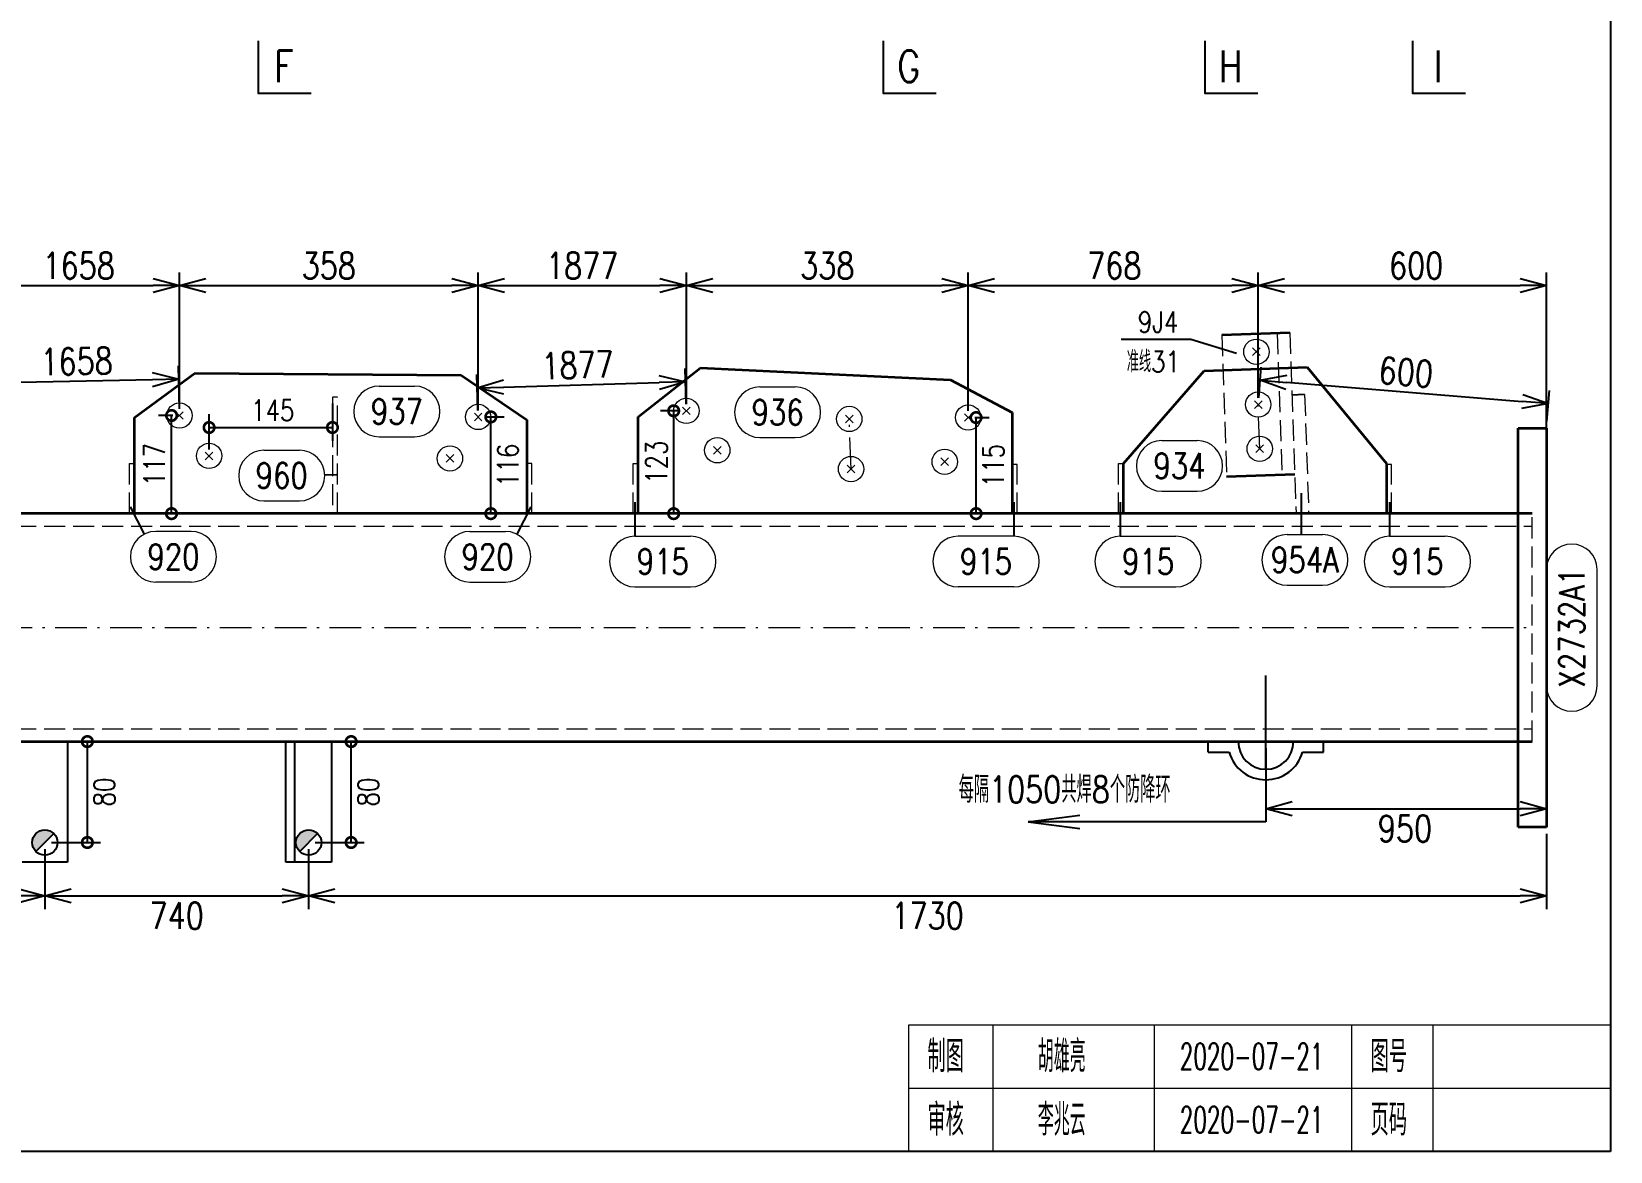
# Model space of a CAD drawing. Extents: x 1310 to 15542, y -76 to 8381.
# Drawn here: x 2297.8 to 2447.4, y 183.9 to 290 of the extents above; entities that cross this region are included whole.
import ezdxf
from ezdxf.enums import TextEntityAlignment as Align

# ---------------------------------------------------------------- set-up
doc = ezdxf.new("R2010")
doc.units = 0
doc.header["$MEASUREMENT"] = 0
doc.linetypes.add('一点画线', pattern=[5.2, 3, -1, 0.2, -1])
doc.linetypes.add('虚线', pattern=[2.75, 2, -0.75])
doc.layers.get('0').update_dxf_attribs({"linetype": 'CONTINUOUS', "lineweight": 25})
doc.layers.get('Defpoints').update_dxf_attribs({"linetype": 'CONTINUOUS'})
doc.layers.add('4', color=7, linetype='CONTINUOUS', lineweight=25)
doc.layers.add('5', color=7, linetype='CONTINUOUS', lineweight=25)
doc.styles.add('DimFont', font='simplex.shx', dxfattribs={"width": 0.8, "bigfont": 'gbhzfs.shx'})
doc.styles.get("Standard").update_dxf_attribs({"font": 'simplex.shx', "width": 0.7, "height": 3, "bigfont": 'gbhzfs.shx'})
doc.dimstyles.new('DHDxfDimStyleOpen30', dxfattribs={"dimtxt": 2.5, "dimasz": 2.5, "dimexe": 1.25, "dimexo": 0.625, "dimtad": 2, "dimtxsty": 'DimFont', "dimblk": 'OPEN30', "dimblk1": 'OPEN30', "dimblk2": 'OPEN30', "dimcen": 2.5, "dimadec": 0, "dimazin": 0, "dimtfac": 1, "dimtmove": 0, "dimatfit": 3, "dimfxl": 0, "dimarcsym": 0})

# ---------------------------------------------------------------- blocks, each defined once
blk = doc.blocks.new('板孔21.5')
at = {"layer": '5', "color": 7, "linetype": 'Continuous', "lineweight": 13}
for p, q in [((-0.3, -0.3), (0.3, 0.3)), ((0.3, -0.3), (-0.3, 0.3))]:
    blk.add_line(p, q, dxfattribs=at)
blk.add_circle((0, 0), 1, dxfattribs=at)
blk = doc.blocks.new('_DotSmall')
at = {"color": 0, "linetype": 'ByBlock', "const_width": 0.5}
blk.add_lwpolyline([(-0.0625, 0, 1), (0.0625, 0, 1)], format="xyb", close=True, dxfattribs=at)
blk = doc.blocks.new('*D555')
at = {"layer": '5', "color": 6, "linetype": 'Continuous', "lineweight": -2}
for p, q in [((2311.17, 253.59), (2309.8, 253.59)), ((2311.05, 244.29), (2311.05, 253.59)), ((2311.17, 244.29), (2309.8, 244.29))]:
    blk.add_line(p, q, dxfattribs=at)
at = {"layer": 'Defpoints', "color": 0, "linetype": 'Continuous'}
for p in [(2311.05, 253.59), (2311.8, 253.59), (2311.8, 244.29)]:
    blk.add_point(p, dxfattribs=at)
at = {"layer": '5', "color": 6, "linetype": 'Continuous', "lineweight": -2, "xscale": 2, "yscale": 2, "zscale": 2}
for p, rotation in [((2311.05, 253.59), 90), ((2311.05, 244.29), 270)]:
    blk.add_blockref('_DotSmall', p, dxfattribs=dict(at, rotation=rotation))
at = {"layer": '5', "color": 6, "linetype": 'Continuous', "lineweight": 18, "insert": (2309.42, 248.94), "char_height": 2, "attachment_point": 5, "rotation": 90, "line_spacing_factor": 0.6, "style": 'DimFont'}
blk.add_mtext('117', dxfattribs=at)
blk = doc.blocks.new('*D556')
at = {"layer": '5', "color": 6, "linetype": 'Continuous', "lineweight": -2}
for p, q in [((2340.73, 253.45), (2342.56, 253.45)), ((2341.31, 244.29), (2341.31, 253.45)), ((2340.73, 244.29), (2342.56, 244.29))]:
    blk.add_line(p, q, dxfattribs=at)
at = {"layer": 'Defpoints', "color": 0, "linetype": 'Continuous'}
for p in [(2340.11, 253.45), (2341.31, 253.45), (2340.11, 244.29)]:
    blk.add_point(p, dxfattribs=at)
at = {"layer": '5', "color": 6, "linetype": 'Continuous', "lineweight": -2, "xscale": 2, "yscale": 2, "zscale": 2}
for p, rotation in [((2341.31, 253.45), 90), ((2341.31, 244.29), 270)]:
    blk.add_blockref('_DotSmall', p, dxfattribs=dict(at, rotation=rotation))
at = {"layer": '5', "color": 6, "linetype": 'Continuous', "lineweight": 18, "insert": (2342.93, 248.87), "char_height": 2, "attachment_point": 5, "rotation": 90, "line_spacing_factor": 0.6, "style": 'DimFont'}
blk.add_mtext('116', dxfattribs=at)
blk = doc.blocks.new('*D557')
at = {"layer": '5', "color": 6, "linetype": 'Continuous', "lineweight": -2}
for p, q in [((2359.21, 254.03), (2357.39, 254.03)), ((2358.64, 244.29), (2358.64, 254.03)), ((2359.21, 244.29), (2357.39, 244.29))]:
    blk.add_line(p, q, dxfattribs=at)
at = {"layer": 'Defpoints', "color": 0, "linetype": 'Continuous'}
for p in [(2358.64, 254.03), (2359.84, 254.03), (2359.84, 244.29)]:
    blk.add_point(p, dxfattribs=at)
at = {"layer": '5', "color": 6, "linetype": 'Continuous', "lineweight": -2, "xscale": 2, "yscale": 2, "zscale": 2}
for p, rotation in [((2358.64, 254.03), 90), ((2358.64, 244.29), 270)]:
    blk.add_blockref('_DotSmall', p, dxfattribs=dict(at, rotation=rotation))
at = {"layer": '5', "color": 6, "linetype": 'Continuous', "lineweight": 18, "insert": (2357.01, 249.16), "char_height": 2, "attachment_point": 5, "rotation": 90, "line_spacing_factor": 0.6, "style": 'DimFont'}
blk.add_mtext('123', dxfattribs=at)
blk = doc.blocks.new('*D558')
at = {"layer": '5', "color": 6, "linetype": 'Continuous', "lineweight": -2}
for p, q in [((2387.18, 253.39), (2388.55, 253.39)), ((2387.3, 244.29), (2387.3, 253.39)), ((2387.18, 244.29), (2388.55, 244.29))]:
    blk.add_line(p, q, dxfattribs=at)
at = {"layer": 'Defpoints', "color": 0, "linetype": 'Continuous'}
for p in [(2386.55, 253.39), (2387.3, 253.39), (2386.55, 244.29)]:
    blk.add_point(p, dxfattribs=at)
at = {"layer": '5', "color": 6, "linetype": 'Continuous', "lineweight": -2, "xscale": 2, "yscale": 2, "zscale": 2}
for p, rotation in [((2387.3, 253.39), 90), ((2387.3, 244.29), 270)]:
    blk.add_blockref('_DotSmall', p, dxfattribs=dict(at, rotation=rotation))
at = {"layer": '5', "color": 6, "linetype": 'Continuous', "lineweight": 18, "insert": (2388.93, 248.84), "char_height": 2, "attachment_point": 5, "rotation": 90, "line_spacing_factor": 0.6, "style": 'DimFont'}
blk.add_mtext('115', dxfattribs=at)
blk = doc.blocks.new('_OPEN30')
at = {"color": 0, "linetype": 'ByBlock', "lineweight": -2}
for p, q in [((-1, 0.268), (0, 0)), ((0, 0), (-1, -0.268)), ((0, 0), (-1, 0))]:
    blk.add_line(p, q, dxfattribs=at)
blk = doc.blocks.new('*D560')
at = {"layer": '5', "color": 96, "linetype": 'Continuous', "lineweight": -2}
for p, q in [((2292.68, 253.84), (2292.6, 257.91)), ((2311.79, 254.21), (2311.71, 258.28)), ((2295.13, 256.71), (2309.23, 256.99))]:
    blk.add_line(p, q, dxfattribs=at)
at = {"layer": 'Defpoints', "color": 0, "linetype": 'Continuous'}
for p in [(2311.73, 257.03), (2292.7, 253.21), (2311.8, 253.59)]:
    blk.add_point(p, dxfattribs=at)
at = {"layer": '5', "color": 96, "linetype": 'Continuous', "lineweight": -2, "xscale": 2.5, "yscale": 2.5, "zscale": 2.5}
for p, rotation in [((2292.63, 256.66), 181.124937257589), ((2311.73, 257.03), 1.124937257589026)]:
    blk.add_blockref('_OPEN30', p, dxfattribs=dict(at, rotation=rotation))
at = {"layer": '5', "color": 96, "linetype": 'Continuous', "lineweight": 18, "insert": (2302.05, 258.72), "char_height": 2.5, "attachment_point": 5, "rotation": 1.1249, "line_spacing_factor": 0.6, "style": 'DimFont'}
blk.add_mtext('1658', dxfattribs=at)
blk = doc.blocks.new('*D561')
at = {"layer": '5', "color": 96, "linetype": 'Continuous', "lineweight": -2}
for p, q in [((2340.09, 254.07), (2339.99, 257.46)), ((2359.82, 254.65), (2359.72, 258.04)), ((2342.52, 256.28), (2357.26, 256.71))]:
    blk.add_line(p, q, dxfattribs=at)
at = {"layer": 'Defpoints', "color": 0, "linetype": 'Continuous'}
for p in [(2359.76, 256.79), (2340.11, 253.45), (2359.84, 254.03)]:
    blk.add_point(p, dxfattribs=at)
at = {"layer": '5', "color": 96, "linetype": 'Continuous', "lineweight": -2, "xscale": 2.5, "yscale": 2.5, "zscale": 2.5}
for p, rotation in [((2359.76, 256.79), 1.684796133430877), ((2340.03, 256.21), 181.6847961334309)]:
    blk.add_blockref('_OPEN30', p, dxfattribs=dict(at, rotation=rotation))
at = {"layer": '5', "color": 96, "linetype": 'Continuous', "lineweight": 18, "insert": (2349.53, 258.36), "char_height": 2.5, "attachment_point": 5, "rotation": 1.6848, "line_spacing_factor": 0.6, "style": 'DimFont'}
blk.add_mtext('1877', dxfattribs=at)
blk = doc.blocks.new('*D566')
at = {"layer": '5', "color": 7, "linetype": 'Continuous', "lineweight": -2}
for p, q in [((2292.7, 253.84), (2292.7, 267.15)), ((2311.8, 254.21), (2311.8, 267.15)), ((2295.2, 265.9), (2309.3, 265.9))]:
    blk.add_line(p, q, dxfattribs=at)
at = {"layer": 'Defpoints', "color": 0, "linetype": 'Continuous'}
for p in [(2311.8, 265.9), (2292.7, 253.21), (2311.8, 253.59)]:
    blk.add_point(p, dxfattribs=at)
at = {"layer": '5', "color": 7, "linetype": 'Continuous', "lineweight": -2, "xscale": 2.5, "yscale": 2.5, "zscale": 2.5, "rotation": 180}
blk.add_blockref('_OPEN30', (2292.7, 265.9), dxfattribs=at)
at = {"layer": '5', "color": 7, "linetype": 'Continuous', "lineweight": -2, "xscale": 2.5, "yscale": 2.5, "zscale": 2.5}
blk.add_blockref('_OPEN30', (2311.8, 265.9), dxfattribs=at)
at = {"layer": '5', "color": 7, "linetype": 'Continuous', "lineweight": 18, "insert": (2302.25, 267.78), "char_height": 2.5, "attachment_point": 5, "line_spacing_factor": 0.6, "style": 'DimFont'}
blk.add_mtext('1658', dxfattribs=at)
blk = doc.blocks.new('*D567')
at = {"layer": '5', "color": 7, "linetype": 'Continuous', "lineweight": -2}
for p, q in [((2311.8, 254.21), (2311.8, 267.15)), ((2340.11, 254.07), (2340.11, 267.15)), ((2314.3, 265.9), (2337.61, 265.9))]:
    blk.add_line(p, q, dxfattribs=at)
at = {"layer": 'Defpoints', "color": 0, "linetype": 'Continuous'}
for p in [(2340.11, 265.9), (2311.8, 253.59), (2340.11, 253.45)]:
    blk.add_point(p, dxfattribs=at)
at = {"layer": '5', "color": 7, "linetype": 'Continuous', "lineweight": -2, "xscale": 2.5, "yscale": 2.5, "zscale": 2.5, "rotation": 180}
blk.add_blockref('_OPEN30', (2311.8, 265.9), dxfattribs=at)
at = {"layer": '5', "color": 7, "linetype": 'Continuous', "lineweight": -2, "xscale": 2.5, "yscale": 2.5, "zscale": 2.5}
blk.add_blockref('_OPEN30', (2340.11, 265.9), dxfattribs=at)
at = {"layer": '5', "color": 7, "linetype": 'Continuous', "lineweight": 18, "insert": (2325.95, 267.78), "char_height": 2.5, "attachment_point": 5, "line_spacing_factor": 0.6, "style": 'DimFont'}
blk.add_mtext('358', dxfattribs=at)
blk = doc.blocks.new('*D568')
at = {"layer": '5', "color": 7, "linetype": 'Continuous', "lineweight": -2}
for p, q in [((2340.11, 254.07), (2340.11, 267.15)), ((2359.84, 254.65), (2359.84, 267.15)), ((2342.61, 265.9), (2357.34, 265.9))]:
    blk.add_line(p, q, dxfattribs=at)
at = {"layer": 'Defpoints', "color": 0, "linetype": 'Continuous'}
for p in [(2359.84, 265.9), (2340.11, 253.45), (2359.84, 254.03)]:
    blk.add_point(p, dxfattribs=at)
at = {"layer": '5', "color": 7, "linetype": 'Continuous', "lineweight": -2, "xscale": 2.5, "yscale": 2.5, "zscale": 2.5, "rotation": 180}
blk.add_blockref('_OPEN30', (2340.11, 265.9), dxfattribs=at)
at = {"layer": '5', "color": 7, "linetype": 'Continuous', "lineweight": -2, "xscale": 2.5, "yscale": 2.5, "zscale": 2.5}
blk.add_blockref('_OPEN30', (2359.84, 265.9), dxfattribs=at)
at = {"layer": '5', "color": 7, "linetype": 'Continuous', "lineweight": 18, "insert": (2349.97, 267.78), "char_height": 2.5, "attachment_point": 5, "line_spacing_factor": 0.6, "style": 'DimFont'}
blk.add_mtext('1877', dxfattribs=at)
blk = doc.blocks.new('*D569')
at = {"layer": '5', "color": 7, "linetype": 'Continuous', "lineweight": -2}
for p, q in [((2359.84, 254.65), (2359.84, 267.15)), ((2386.55, 254.02), (2386.55, 267.15)), ((2362.34, 265.9), (2384.05, 265.9))]:
    blk.add_line(p, q, dxfattribs=at)
at = {"layer": 'Defpoints', "color": 0, "linetype": 'Continuous'}
for p in [(2386.55, 265.9), (2359.84, 254.03), (2386.55, 253.39)]:
    blk.add_point(p, dxfattribs=at)
at = {"layer": '5', "color": 7, "linetype": 'Continuous', "lineweight": -2, "xscale": 2.5, "yscale": 2.5, "zscale": 2.5, "rotation": 180}
blk.add_blockref('_OPEN30', (2359.84, 265.9), dxfattribs=at)
at = {"layer": '5', "color": 7, "linetype": 'Continuous', "lineweight": -2, "xscale": 2.5, "yscale": 2.5, "zscale": 2.5}
blk.add_blockref('_OPEN30', (2386.55, 265.9), dxfattribs=at)
at = {"layer": '5', "color": 7, "linetype": 'Continuous', "lineweight": 18, "insert": (2373.2, 267.78), "char_height": 2.5, "attachment_point": 5, "line_spacing_factor": 0.6, "style": 'DimFont'}
blk.add_mtext('338', dxfattribs=at)
blk = doc.blocks.new('*D570')
at = {"layer": '5', "color": 7, "linetype": 'Continuous', "lineweight": -2}
for p, q in [((2386.55, 254.02), (2386.55, 267.15)), ((2414.04, 255.25), (2414.04, 267.15)), ((2389.05, 265.9), (2411.54, 265.9))]:
    blk.add_line(p, q, dxfattribs=at)
at = {"layer": 'Defpoints', "color": 0, "linetype": 'Continuous'}
for p in [(2414.04, 265.9), (2414.04, 254.63), (2386.55, 253.39)]:
    blk.add_point(p, dxfattribs=at)
at = {"layer": '5', "color": 7, "linetype": 'Continuous', "lineweight": -2, "xscale": 2.5, "yscale": 2.5, "zscale": 2.5, "rotation": 180}
blk.add_blockref('_OPEN30', (2386.55, 265.9), dxfattribs=at)
at = {"layer": '5', "color": 7, "linetype": 'Continuous', "lineweight": -2, "xscale": 2.5, "yscale": 2.5, "zscale": 2.5}
blk.add_blockref('_OPEN30', (2414.04, 265.9), dxfattribs=at)
at = {"layer": '5', "color": 7, "linetype": 'Continuous', "lineweight": 18, "insert": (2400.4, 267.78), "char_height": 2.5, "attachment_point": 5, "line_spacing_factor": 0.6, "style": 'DimFont'}
blk.add_mtext('768', dxfattribs=at)
blk = doc.blocks.new('*D571')
at = {"layer": '5', "color": 7, "linetype": 'Continuous', "lineweight": -2}
for p, q in [((2414.04, 255.25), (2414.04, 267.15)), ((2441.36, 234.11), (2441.36, 267.15)), ((2416.54, 265.9), (2438.86, 265.9))]:
    blk.add_line(p, q, dxfattribs=at)
at = {"layer": 'Defpoints', "color": 0, "linetype": 'Continuous'}
for p in [(2441.36, 265.9), (2414.04, 254.63), (2441.36, 233.49)]:
    blk.add_point(p, dxfattribs=at)
at = {"layer": '5', "color": 7, "linetype": 'Continuous', "lineweight": -2, "xscale": 2.5, "yscale": 2.5, "zscale": 2.5, "rotation": 180}
blk.add_blockref('_OPEN30', (2414.04, 265.9), dxfattribs=at)
at = {"layer": '5', "color": 7, "linetype": 'Continuous', "lineweight": -2, "xscale": 2.5, "yscale": 2.5, "zscale": 2.5}
blk.add_blockref('_OPEN30', (2441.36, 265.9), dxfattribs=at)
at = {"layer": '5', "color": 7, "linetype": 'Continuous', "lineweight": 18, "insert": (2429.01, 267.78), "char_height": 2.5, "attachment_point": 5, "line_spacing_factor": 0.6, "style": 'DimFont'}
blk.add_mtext('600', dxfattribs=at)
blk = doc.blocks.new('*D573')
at = {"layer": '5', "color": 6, "linetype": 'Continuous', "lineweight": -2}
for p, q in [((2326.3, 254.71), (2326.3, 251.2)), ((2314.61, 250.38), (2314.61, 253.7)), ((2314.61, 252.45), (2326.3, 252.45))]:
    blk.add_line(p, q, dxfattribs=at)
at = {"layer": 'Defpoints', "color": 0, "linetype": 'Continuous'}
for p in [(2326.3, 255.34), (2326.3, 252.45), (2314.61, 249.76)]:
    blk.add_point(p, dxfattribs=at)
at = {"layer": '5', "color": 6, "linetype": 'Continuous', "lineweight": -2, "xscale": 2, "yscale": 2, "zscale": 2, "rotation": 180}
blk.add_blockref('_DotSmall', (2314.61, 252.45), dxfattribs=at)
at = {"layer": '5', "color": 6, "linetype": 'Continuous', "lineweight": -2, "xscale": 2, "yscale": 2, "zscale": 2}
blk.add_blockref('_DotSmall', (2326.3, 252.45), dxfattribs=at)
at = {"layer": '5', "color": 6, "linetype": 'Continuous', "lineweight": 18, "insert": (2320.64, 254.07), "char_height": 2, "attachment_point": 5, "line_spacing_factor": 0.6, "style": 'DimFont'}
blk.add_mtext('145', dxfattribs=at)
blk = doc.blocks.new('*D586')
at = {"color": 0, "linetype": 'Continuous', "lineweight": -2}
for p, q in [((2414.09, 255.25), (2414.33, 258.18)), ((2416.72, 256.73), (2439.06, 254.91)), ((2441.41, 253.02), (2441.65, 255.95))]:
    blk.add_line(p, q, dxfattribs=at)
at = {"layer": 'Defpoints', "color": 0, "linetype": 'Continuous'}
for p in [(2414.04, 254.63), (2441.55, 254.71), (2441.36, 252.4)]:
    blk.add_point(p, dxfattribs=at)
at = {"color": 0, "linetype": 'Continuous', "lineweight": -2, "xscale": 2.5, "yscale": 2.5, "zscale": 2.5}
for p, rotation in [((2414.23, 256.93), 175.3422225729016), ((2441.55, 254.71), 355.3422225729016)]:
    blk.add_blockref('_OPEN30', p, dxfattribs=dict(at, rotation=rotation))
at = {"color": 0, "linetype": 'Continuous', "insert": (2428.04, 257.69), "char_height": 2.5, "attachment_point": 5, "rotation": 355.3422, "style": 'DimFont'}
blk.add_mtext('600', dxfattribs=at)
blk = doc.blocks.new('*D613')
at = {"color": 7, "linetype": 'Continuous', "lineweight": -2}
for p, q in [((2414.76, 222.06), (2414.76, 215.08)), ((2441.36, 215.21), (2441.36, 217.58)), ((2417.26, 216.33), (2438.86, 216.33))]:
    blk.add_line(p, q, dxfattribs=at)
at = {"layer": 'Defpoints', "color": 0, "linetype": 'Continuous'}
for p in [(2414.76, 222.69), (2441.36, 216.33), (2441.36, 214.58)]:
    blk.add_point(p, dxfattribs=at)
at = {"color": 7, "linetype": 'Continuous', "lineweight": -2, "xscale": 2.5, "yscale": 2.5, "zscale": 2.5, "rotation": 180}
blk.add_blockref('_OPEN30', (2414.76, 216.33), dxfattribs=at)
at = {"color": 7, "linetype": 'Continuous', "lineweight": -2, "xscale": 2.5, "yscale": 2.5, "zscale": 2.5}
blk.add_blockref('_OPEN30', (2441.36, 216.33), dxfattribs=at)
at = {"color": 7, "linetype": 'Continuous', "lineweight": 18, "insert": (2427.95, 214.45), "char_height": 2.5, "attachment_point": 5, "style": 'DimFont'}
blk.add_mtext('950', dxfattribs=at)
blk = doc.blocks.new('*D619')
at = {"color": 0, "linetype": 'Continuous', "lineweight": -2}
for p, q in [((2274.04, 212.5), (2274.04, 206.82)), ((2299.04, 212.5), (2299.04, 206.82)), ((2276.54, 208.07), (2296.54, 208.07))]:
    blk.add_line(p, q, dxfattribs=at)
at = {"layer": 'Defpoints', "color": 0, "linetype": 'Continuous'}
for p in [(2274.04, 213.13), (2299.04, 213.13), (2299.04, 208.07)]:
    blk.add_point(p, dxfattribs=at)
at = {"color": 0, "linetype": 'Continuous', "lineweight": -2, "xscale": 2.5, "yscale": 2.5, "zscale": 2.5, "rotation": 180}
blk.add_blockref('_OPEN30', (2274.04, 208.07), dxfattribs=at)
at = {"color": 0, "linetype": 'Continuous', "lineweight": -2, "xscale": 2.5, "yscale": 2.5, "zscale": 2.5}
blk.add_blockref('_OPEN30', (2299.04, 208.07), dxfattribs=at)
at = {"color": 0, "linetype": 'Continuous', "insert": (2286.54, 206.19), "char_height": 2.5, "attachment_point": 5, "style": 'DimFont'}
blk.add_mtext('1375', dxfattribs=at)
blk = doc.blocks.new('*D623')
at = {"layer": '5', "color": 6, "linetype": 'Continuous', "lineweight": -2}
for p, q in [((2301.83, 222.69), (2304.32, 222.69)), ((2303.07, 213.13), (2303.07, 222.69)), ((2299.67, 213.13), (2304.32, 213.13))]:
    blk.add_line(p, q, dxfattribs=at)
at = {"layer": 'Defpoints', "color": 0, "linetype": 'Continuous'}
for p in [(2301.2, 222.69), (2303.07, 222.69), (2299.04, 213.13)]:
    blk.add_point(p, dxfattribs=at)
at = {"layer": '5', "color": 6, "linetype": 'Continuous', "lineweight": -2, "xscale": 2, "yscale": 2, "zscale": 2}
for p, rotation in [((2303.07, 222.69), 90), ((2303.07, 213.13), 270)]:
    blk.add_blockref('_DotSmall', p, dxfattribs=dict(at, rotation=rotation))
at = {"layer": '5', "color": 6, "linetype": 'Continuous', "lineweight": 18, "insert": (2304.69, 217.91), "char_height": 2, "attachment_point": 5, "rotation": 90, "style": 'DimFont'}
blk.add_mtext('80', dxfattribs=at)
blk = doc.blocks.new('*D624')
at = {"color": 0, "linetype": 'Continuous', "lineweight": -2}
for p, q in [((2299.04, 212.5), (2299.04, 206.82)), ((2324.04, 212.5), (2324.04, 206.82)), ((2301.54, 208.07), (2321.54, 208.07))]:
    blk.add_line(p, q, dxfattribs=at)
at = {"layer": 'Defpoints', "color": 0, "linetype": 'Continuous'}
for p in [(2299.04, 213.13), (2324.04, 213.13), (2324.04, 208.07)]:
    blk.add_point(p, dxfattribs=at)
at = {"color": 0, "linetype": 'Continuous', "lineweight": -2, "xscale": 2.5, "yscale": 2.5, "zscale": 2.5, "rotation": 180}
blk.add_blockref('_OPEN30', (2299.04, 208.07), dxfattribs=at)
at = {"color": 0, "linetype": 'Continuous', "lineweight": -2, "xscale": 2.5, "yscale": 2.5, "zscale": 2.5}
blk.add_blockref('_OPEN30', (2324.04, 208.07), dxfattribs=at)
at = {"color": 0, "linetype": 'Continuous', "insert": (2311.54, 206.19), "char_height": 2.5, "attachment_point": 5, "style": 'DimFont'}
blk.add_mtext('740', dxfattribs=at)
blk = doc.blocks.new('*D625')
at = {"layer": '5', "color": 6, "linetype": 'Continuous', "lineweight": -2}
for p, q in [((2326.83, 222.69), (2329.32, 222.69)), ((2328.07, 213.13), (2328.07, 222.69)), ((2324.67, 213.13), (2329.32, 213.13))]:
    blk.add_line(p, q, dxfattribs=at)
at = {"layer": 'Defpoints', "color": 0, "linetype": 'Continuous'}
for p in [(2326.2, 222.69), (2328.07, 222.69), (2324.04, 213.13)]:
    blk.add_point(p, dxfattribs=at)
at = {"layer": '5', "color": 6, "linetype": 'Continuous', "lineweight": -2, "xscale": 2, "yscale": 2, "zscale": 2}
for p, rotation in [((2328.07, 222.69), 90), ((2328.07, 213.13), 270)]:
    blk.add_blockref('_DotSmall', p, dxfattribs=dict(at, rotation=rotation))
at = {"layer": '5', "color": 6, "linetype": 'Continuous', "lineweight": 18, "insert": (2329.69, 217.91), "char_height": 2, "attachment_point": 5, "rotation": 90, "style": 'DimFont'}
blk.add_mtext('80', dxfattribs=at)
blk = doc.blocks.new('*D626')
at = {"color": 0, "linetype": 'Continuous', "lineweight": -2}
for p, q in [((2324.04, 212.5), (2324.04, 206.82)), ((2441.36, 213.96), (2441.36, 206.82)), ((2326.54, 208.07), (2438.86, 208.07))]:
    blk.add_line(p, q, dxfattribs=at)
at = {"layer": 'Defpoints', "color": 0, "linetype": 'Continuous'}
for p in [(2441.36, 214.58), (2324.04, 213.13), (2441.36, 208.07)]:
    blk.add_point(p, dxfattribs=at)
at = {"color": 0, "linetype": 'Continuous', "lineweight": -2, "xscale": 2.5, "yscale": 2.5, "zscale": 2.5, "rotation": 180}
blk.add_blockref('_OPEN30', (2324.04, 208.07), dxfattribs=at)
at = {"color": 0, "linetype": 'Continuous', "lineweight": -2, "xscale": 2.5, "yscale": 2.5, "zscale": 2.5}
blk.add_blockref('_OPEN30', (2441.36, 208.07), dxfattribs=at)
at = {"color": 0, "linetype": 'Continuous', "insert": (2382.7, 206.19), "char_height": 2.5, "attachment_point": 5, "style": 'DimFont'}
blk.add_mtext('1730', dxfattribs=at)
blk = doc.blocks.new('CTDHK')
at = {"color": 0, "linetype": 'Continuous'}
for p, q in [((297, 210), (297, 0)), ((297, 0), (0, 0))]:
    blk.add_line(p, q, dxfattribs=at)

msp = doc.modelspace()

# ---------------------------------------------------------------- hatches: boundary and pattern name
for points in [[(2299.894, 213.975, 0.6681786), (2297.844, 213.126, 0.1989124), (2298.196, 212.277)], [(2324.894, 213.975, 0.6681786), (2322.844, 213.126, 0.1989124), (2323.196, 212.277)]]:
    msp.add_hatch(color=256).paths.add_polyline_path(points)

# ---------------------------------------------------------------- linework, layer by layer
at = {"color": 4, "linetype": 'Continuous'}
for p, q in [((2401.041, 260.805), (2407.648, 260.805)), ((2407.648, 260.805), (2411.974, 259.481))]:
    msp.add_line(p, q, dxfattribs=at)
at = {"color": 0, "linetype": 'Continuous'}
for p, q in [((2418.44, 255.563), (2417.24, 255.522)), ((2326.687, 247.967), (2325.57, 247.943)), ((2418.098, 246.244), (2418.098, 242.309)), ((2307.135, 244.935), (2308.459, 242.344)), ((2345.103, 244.935), (2343.778, 242.344)), ((2354.97, 245.362), (2354.97, 242.152)), ((2390.884, 245.362), (2390.884, 242.152)), ((2400.967, 245.362), (2400.967, 242.152)), ((2426.488, 245.362), (2426.488, 242.152))]:
    msp.add_line(p, q, dxfattribs=at)
for p, q in [((2414.76, 220.071), (2414.76, 228.957)), ((2296.883, 222.69), (2301.203, 222.69)), ((2301.203, 222.69), (2301.203, 211.275)), ((2321.883, 222.69), (2326.203, 222.69)), ((2321.883, 211.275), (2321.883, 222.69)), ((2322.723, 211.275), (2322.723, 222.69)), ((2326.203, 222.69), (2326.203, 211.275)), ((2409.29, 222.69), (2412.142, 222.69)), ((2409.29, 221.69), (2409.29, 222.69)), ((2409.29, 221.69), (2411.283, 221.69)), ((2417.379, 222.69), (2420.231, 222.69)), ((2418.238, 221.69), (2420.231, 221.69)), ((2420.231, 221.69), (2420.231, 222.69)), ((2392.229, 215.077), (2397.137, 215.707)), ((2414.76, 215.077), (2392.229, 215.077)), ((2392.229, 215.077), (2397.137, 214.447)), ((2299.894, 213.975), (2298.196, 212.277)), ((2324.894, 213.975), (2323.196, 212.277)), ((2301.203, 211.275), (2296.883, 211.275)), ((2326.203, 211.275), (2321.883, 211.275))]:
    msp.add_line(p, q)
at = {"color": 2, "linetype": 'Continuous'}
for points in [[(2324.296, 284.101), (2319.296, 284.101), (2319.296, 289.101)], [(2383.515, 284.101), (2378.515, 284.101), (2378.515, 289.101)], [(2414.018, 284.101), (2409.018, 284.101), (2409.018, 289.101)], [(2433.691, 284.101), (2428.691, 284.101), (2428.691, 289.101)]]:
    msp.add_lwpolyline(points, dxfattribs=at)
for centre in [(2299.045, 213.126), (2324.045, 213.126)]:
    msp.add_circle(centre, 1.201)
for radius, start, end in [(3.619, 196.04206, 343.95794), (2.619, 180, 0)]:
    msp.add_arc((2414.76, 222.69), radius, start, end)
at = {"layer": '4', "color": 1, "linetype": 'Continuous', "lineweight": 18}
for p, q in [((2380.922, 195.861), (2447.422, 195.861)), ((2380.922, 183.861), (2380.922, 195.861)), ((2388.922, 183.861), (2388.922, 195.861)), ((2404.222, 183.861), (2404.222, 195.861)), ((2422.922, 183.861), (2422.922, 195.861)), ((2430.622, 183.861), (2430.622, 195.861)), ((2380.922, 189.861), (2447.422, 189.861))]:
    msp.add_line(p, q, dxfattribs=at)
at = {"layer": '4', "color": 6, "linetype": 'Continuous', "lineweight": 18}
msp.add_lwpolyline([(2150.422, 393.861), (2150.422, 183.861), (2447.422, 183.861), (2447.422, 393.861)], close=True, dxfattribs=at)
at = {"layer": '5', "color": 7, "linetype": 'Continuous', "lineweight": 35}
for p, q in [((2410.582, 261.22), (2417.038, 261.441)), ((2307.524, 253.394), (2313.266, 257.606)), ((2313.266, 257.606), (2338.497, 257.412)), ((2338.497, 257.412), (2344.713, 253.186)), ((2355.263, 253.452), (2361.175, 258.093)), ((2361.175, 258.093), (2384.876, 256.977)), ((2401.266, 249.037), (2408.916, 257.831)), ((2408.916, 257.831), (2418.695, 258.166)), ((2418.695, 258.166), (2426.196, 249.037)), ((2384.876, 256.977), (2390.716, 253.869)), ((2307.524, 244.29), (2307.524, 253.394)), ((2344.713, 253.186), (2344.713, 244.29)), ((2355.263, 244.29), (2355.263, 253.452)), ((2390.716, 253.869), (2390.716, 244.29)), ((2438.671, 252.4), (2441.361, 252.4)), ((2438.671, 214.58), (2438.671, 252.4)), ((2441.361, 252.4), (2441.361, 214.58)), ((2401.266, 244.29), (2401.266, 249.037)), ((2426.196, 249.037), (2426.196, 244.29)), ((2411.042, 247.81), (2417.497, 248.031)), ((2440.016, 244.29), (2175.227, 244.29)), ((2344.713, 244.29), (2307.524, 244.29)), ((2390.716, 244.29), (2355.263, 244.29)), ((2426.196, 244.29), (2401.266, 244.29)), ((2175.227, 222.69), (2440.016, 222.69)), ((2441.361, 214.58), (2438.671, 214.58))]:
    msp.add_line(p, q, dxfattribs=at)
at = {"layer": '5', "color": 7, "linetype": '虚线', "lineweight": 18}
for p, q in [((2410.582, 261.22), (2411.042, 247.81)), ((2415.838, 261.4), (2416.298, 247.99)), ((2417.038, 261.441), (2417.625, 244.306)), ((2326.778, 255.338), (2326.303, 255.338)), ((2326.303, 255.338), (2326.303, 244.29)), ((2326.778, 244.29), (2326.778, 255.338)), ((2418.44, 255.563), (2418.824, 244.347)), ((2307.049, 244.29), (2307.049, 249.024)), ((2307.049, 249.024), (2307.524, 249.024)), ((2307.524, 249.024), (2307.524, 244.29)), ((2345.188, 249.024), (2344.713, 249.024)), ((2344.713, 249.024), (2344.713, 244.29)), ((2345.188, 244.29), (2345.188, 249.024)), ((2354.788, 244.29), (2354.788, 249.024)), ((2354.788, 249.024), (2355.263, 249.024)), ((2355.263, 249.024), (2355.263, 244.29)), ((2391.191, 248.944), (2390.716, 248.944)), ((2390.716, 248.944), (2390.716, 244.29)), ((2391.191, 244.29), (2391.191, 248.944)), ((2400.791, 244.29), (2400.791, 249.024)), ((2400.791, 249.024), (2401.266, 249.024)), ((2401.266, 249.024), (2401.266, 244.29)), ((2426.671, 248.944), (2426.196, 248.944)), ((2426.196, 248.944), (2426.196, 244.29)), ((2426.671, 244.29), (2426.671, 248.944)), ((2440.016, 222.69), (2440.016, 244.29)), ((2175.227, 243.09), (2440.016, 243.09)), ((2175.227, 223.89), (2440.016, 223.89))]:
    msp.add_line(p, q, dxfattribs=at)
at = {"layer": '5', "color": 1, "linetype": 'Continuous', "lineweight": 18}
for p, q in [((2330.724, 256.368), (2334.084, 256.368)), ((2366.808, 256.29), (2370.168, 256.29)), ((2330.724, 251.568), (2334.084, 251.568)), ((2366.808, 251.49), (2370.168, 251.49)), ((2319.811, 250.29), (2323.171, 250.29)), ((2404.897, 251.205), (2408.257, 251.205)), ((2319.811, 245.49), (2323.171, 245.49)), ((2404.897, 246.405), (2408.257, 246.405)), ((2312.911, 242.607), (2309.551, 242.607)), ((2339.326, 242.607), (2342.686, 242.607)), ((2354.97, 242.152), (2360.25, 242.152)), ((2390.884, 242.152), (2385.604, 242.152)), ((2400.967, 242.152), (2406.247, 242.152)), ((2416.784, 242.309), (2420.144, 242.309)), ((2426.488, 242.152), (2431.768, 242.152)), ((2441.361, 227.97), (2441.361, 239.01)), ((2446.161, 227.97), (2446.161, 239.01)), ((2312.911, 237.807), (2309.551, 237.807)), ((2339.326, 237.807), (2342.686, 237.807)), ((2354.97, 237.352), (2360.25, 237.352)), ((2390.884, 237.352), (2385.604, 237.352)), ((2400.967, 237.352), (2406.247, 237.352)), ((2416.784, 237.509), (2420.144, 237.509)), ((2426.488, 237.352), (2431.768, 237.352))]:
    msp.add_line(p, q, dxfattribs=at)
at = {"layer": '5', "color": 1, "linetype": '一点画线', "lineweight": 18}
for p, q in [((2414.183, 250.436), (2414.04, 254.626)), ((2375.448, 248.514), (2375.285, 253.259)), ((2175.227, 233.49), (2440.016, 233.49))]:
    msp.add_line(p, q, dxfattribs=at)
at = {"layer": '5', "color": 1, "linetype": 'Continuous', "lineweight": 18}
for centre, start, end in [((2330.724, 253.968), 90, 270), ((2334.084, 253.968), 270, 90), ((2366.808, 253.89), 90, 270), ((2370.168, 253.89), 270, 90), ((2319.811, 247.89), 90, 270), ((2323.171, 247.89), 270, 90), ((2404.897, 248.805), 90, 270), ((2408.257, 248.805), 270, 90), ((2309.551, 240.207), 90, 270), ((2312.911, 240.207), 270, 90), ((2339.326, 240.207), 90, 270), ((2342.686, 240.207), 270, 90), ((2354.97, 239.752), 90, 270), ((2360.25, 239.752), 270, 90), ((2385.604, 239.752), 90, 270), ((2390.884, 239.752), 270, 90), ((2400.967, 239.752), 90, 270), ((2406.247, 239.752), 270, 90), ((2416.784, 239.909), 90, 270), ((2420.144, 239.909), 270, 90), ((2426.488, 239.752), 90, 270), ((2431.768, 239.752), 270, 90), ((2443.761, 239.01), 0, 180), ((2443.761, 227.97), 180, 0)]:
    msp.add_arc(centre, 2.4, start, end, dxfattribs=at)

# ---------------------------------------------------------------- block references
at = {"color": 2, "linetype": 'Continuous'}
msp.add_blockref('CTDHK', (2150.422, 183.861), dxfattribs=at)
at = {"layer": '5', "color": 7, "linetype": 'Continuous', "lineweight": 35, "xscale": 1.200000000000728, "yscale": 1.199999999999818, "zscale": 1.2}
for p in [(2413.868, 259.628), (2311.799, 253.586), (2340.107, 253.447), (2359.84, 254.028), (2375.285, 253.259), (2386.555, 253.395), (2414.04, 254.626), (2362.771, 250.293), (2414.183, 250.436), (2314.607, 249.758), (2337.438, 249.521), (2384.325, 249.204), (2375.448, 248.514)]:
    msp.add_blockref('板孔21.5', p, dxfattribs=at)

# ---------------------------------------------------------------- texts
at = {"color": 1, "linetype": 'Continuous', "lineweight": 18, "width": 0.8}
msp.add_text('每隔1050共焊8个防降环', height=2.5, dxfattribs=at).set_placement((2395.692, 218.29), align=Align.MIDDLE)
at = {"layer": '4', "color": 1, "linetype": 'Continuous', "lineweight": 13}
for s, height, width, p in [('制图', 3, 0.8, (2384.422, 192.861)), ('胡雄亮', 3, 0.7, (2395.422, 192.861)), ('2020-07-21', 2.5, 0.6, (2413.422, 192.861)), ('图号', 3, 0.8, (2426.422, 192.861)), ('审核', 3, 0.8, (2384.422, 186.861)), ('李兆云', 3, 0.7, (2395.422, 186.861)), ('2020-07-21', 2.5, 0.6, (2413.422, 186.861)), ('页码', 3, 0.8, (2426.422, 186.861))]:
    msp.add_text(s, height=height, dxfattribs=dict(at, width=width)).set_placement(p, align=Align.MIDDLE_CENTER)
at = {"layer": '5', "color": 2, "linetype": 'Continuous', "lineweight": 18, "width": 0.8}
for s, p in [('F', (2321.702, 286.684)), ('G', (2380.921, 286.684)), ('H', (2411.424, 286.684)), ('I', (2431.097, 286.684))]:
    msp.add_text(s, height=3, dxfattribs=at).set_placement(p, align=Align.MIDDLE_CENTER)
at = {"layer": '5', "color": 4, "linetype": 'Continuous', "lineweight": 18, "width": 0.8}
for s, p in [('9J4', (2404.547, 262.441)), ('准线31', (2404.106, 258.693))]:
    msp.add_text(s, height=2, dxfattribs=at).set_placement(p, align=Align.MIDDLE_CENTER)
at = {"layer": '5', "color": 1, "linetype": 'Continuous', "lineweight": 18, "width": 0.8}
for s, p in [('937', (2332.404, 253.968)), ('936', (2368.488, 253.89)), ('934', (2406.577, 248.805)), ('960', (2321.491, 247.89)), ('920', (2311.231, 240.207)), ('920', (2341.006, 240.207)), ('915', (2357.61, 239.752)), ('915', (2388.244, 239.752)), ('915', (2403.607, 239.752)), ('954A', (2418.464, 239.909)), ('915', (2429.128, 239.752))]:
    msp.add_text(s, height=2.4, dxfattribs=at).set_placement(p, align=Align.MIDDLE_CENTER)
msp.add_text('X2732A1', height=2.4, rotation=90, dxfattribs=at).set_placement((2443.761, 233.49), align=Align.MIDDLE_CENTER)

# ---------------------------------------------------------------- dimensions: what is measured, and where the dimension line sits
at = {"color": 0, "linetype": 'Continuous'}
dim = msp.add_aligned_dim(p1=(2414.04, 254.626), p2=(2441.361, 252.4), distance=2.314, text='600', dimstyle='DHDxfDimStyleOpen30', dxfattribs=at)
dim.commit()
dim.dimension.update_dxf_attribs({"geometry": '*D586', "text_midpoint": (2428.041, 257.688)})
at = {"color": 7, "linetype": 'Continuous', "lineweight": 18}
dim = msp.add_linear_dim(base=(2441.361, 216.327), p1=(2414.76, 222.69), p2=(2441.361, 214.58), text='950', dimstyle='DHDxfDimStyleOpen30', override={"dimclrd": 7, "dimclre": 7, "dimclrt": 7}, dxfattribs=at)
dim.commit()
dim.dimension.update_dxf_attribs({"geometry": '*D613', "text_midpoint": (2427.95, 216.327), "dimtype": 160})
at = {"color": 0, "linetype": 'Continuous'}
dim = msp.add_linear_dim(base=(2441.361, 208.066), p1=(2324.045, 213.126), p2=(2441.361, 214.58), text='1730', dimstyle='DHDxfDimStyleOpen30', dxfattribs=at)
dim.commit()
dim.dimension.update_dxf_attribs({"geometry": '*D626', "text_midpoint": (2382.703, 206.191)})
for base, p1, p2, text, picture, middle in [((2299.045, 208.066), (2274.045, 213.126), (2299.045, 213.126), '1375', '*D619', (2286.545, 206.191)), ((2324.045, 208.066), (2299.045, 213.126), (2324.045, 213.126), '740', '*D624', (2311.545, 206.191))]:
    dim = msp.add_linear_dim(base=base, p1=p1, p2=p2, text=text, dimstyle='DHDxfDimStyleOpen30', override={"dimtmove": 1}, dxfattribs=at)
    dim.commit()
    dim.dimension.update_dxf_attribs({"geometry": picture, "text_midpoint": middle})
at = {"layer": '5', "color": 7, "linetype": 'Continuous', "lineweight": 18}
for base, p1, p2, text, picture, middle in [((2311.799, 265.902), (2292.697, 253.211), (2311.799, 253.586), '1658', '*D566', (2302.248, 265.902)), ((2340.107, 265.902), (2311.799, 253.586), (2340.107, 253.447), '358', '*D567', (2325.953, 265.902)), ((2359.84, 265.902), (2340.107, 253.447), (2359.84, 254.028), '1877', '*D568', (2349.973, 265.902)), ((2386.555, 265.902), (2359.84, 254.028), (2386.555, 253.395), '338', '*D569', (2373.197, 265.902)), ((2414.04, 265.902), (2386.555, 253.395), (2414.04, 254.626), '768', '*D570', (2400.402, 265.902)), ((2441.361, 265.902), (2414.04, 254.626), (2441.361, 233.49), '600', '*D571', (2429.005, 265.902))]:
    dim = msp.add_linear_dim(base=base, p1=p1, p2=p2, text=text, dimstyle='DHDxfDimStyleOpen30', override={"dimtxt": 2.5, "dimclrd": 7, "dimclre": 7, "dimclrt": 7}, dxfattribs=at)
    dim.commit()
    dim.dimension.update_dxf_attribs({"geometry": picture, "text_midpoint": middle, "dimtype": 160})
at = {"layer": '5', "color": 96, "linetype": 'Continuous', "lineweight": 18}
for base, p1, p2, angle, text, picture, middle in [((2311.731, 257.034), (2292.697, 253.211), (2311.799, 253.586), 1.12494, '1658', '*D560', (2302.089, 256.845)), ((2359.759, 256.787), (2340.107, 253.447), (2359.84, 254.028), 1.6848, '1877', '*D561', (2349.589, 256.488))]:
    dim = msp.add_linear_dim(base=base, p1=p1, p2=p2, angle=angle, text=text, dimstyle='DHDxfDimStyleOpen30', override={"dimtxt": 2.5, "dimclrd": 96, "dimclre": 96, "dimclrt": 96}, dxfattribs=at)
    dim.commit()
    dim.dimension.update_dxf_attribs({"geometry": picture, "text_midpoint": middle, "dimtype": 161})
at = {"layer": '5', "color": 6, "linetype": 'Continuous', "lineweight": 18}
dim = msp.add_linear_dim(base=(2326.303, 252.445), p1=(2314.607, 249.758), p2=(2326.303, 255.338), text='145', dimstyle='DHDxfDimStyleOpen30', override={"dimtxt": 2, "dimasz": 2, "dimblk1": 'DotSmall', "dimblk2": 'DotSmall', "dimsah": 1, "dimclrd": 6, "dimclre": 6, "dimclrt": 6}, dxfattribs=at)
dim.commit()
dim.dimension.update_dxf_attribs({"geometry": '*D573', "text_midpoint": (2320.639, 252.445), "dimtype": 160})
for base, p1, p2, text, picture, middle in [((2358.64, 254.028), (2359.84, 244.29), (2359.84, 254.028), '123', '*D557', (2358.64, 249.159)), ((2311.049, 253.586), (2311.799, 244.29), (2311.799, 253.586), '117', '*D555', (2311.049, 248.938)), ((2341.307, 253.447), (2340.107, 244.29), (2340.107, 253.447), '116', '*D556', (2341.307, 248.869)), ((2387.305, 253.395), (2386.555, 244.29), (2386.555, 253.395), '115', '*D558', (2387.305, 248.842))]:
    dim = msp.add_linear_dim(base=base, p1=p1, p2=p2, angle=90, text=text, dimstyle='DHDxfDimStyleOpen30', override={"dimtxt": 2, "dimasz": 2, "dimblk1": 'DotSmall', "dimblk2": 'DotSmall', "dimsah": 1, "dimclrd": 6, "dimclre": 6, "dimclrt": 6}, dxfattribs=at)
    dim.commit()
    dim.dimension.update_dxf_attribs({"geometry": picture, "text_midpoint": middle, "dimtype": 161})
for base, p1, p2, picture, middle in [((2303.067, 222.69), (2299.045, 213.126), (2301.203, 222.69), '*D623', (2304.692, 217.908)), ((2328.067, 222.69), (2324.045, 213.126), (2326.203, 222.69), '*D625', (2329.692, 217.908))]:
    dim = msp.add_linear_dim(base=base, p1=p1, p2=p2, angle=90, text='80', dimstyle='DHDxfDimStyleOpen30', override={"dimtxt": 2, "dimasz": 2, "dimblk1": 'DotSmall', "dimblk2": 'DotSmall', "dimsah": 1, "dimclrd": 6, "dimclre": 6, "dimclrt": 6}, dxfattribs=at)
    dim.commit()
    dim.dimension.update_dxf_attribs({"geometry": picture, "text_midpoint": middle})

doc.saveas('drawing.dxf')
